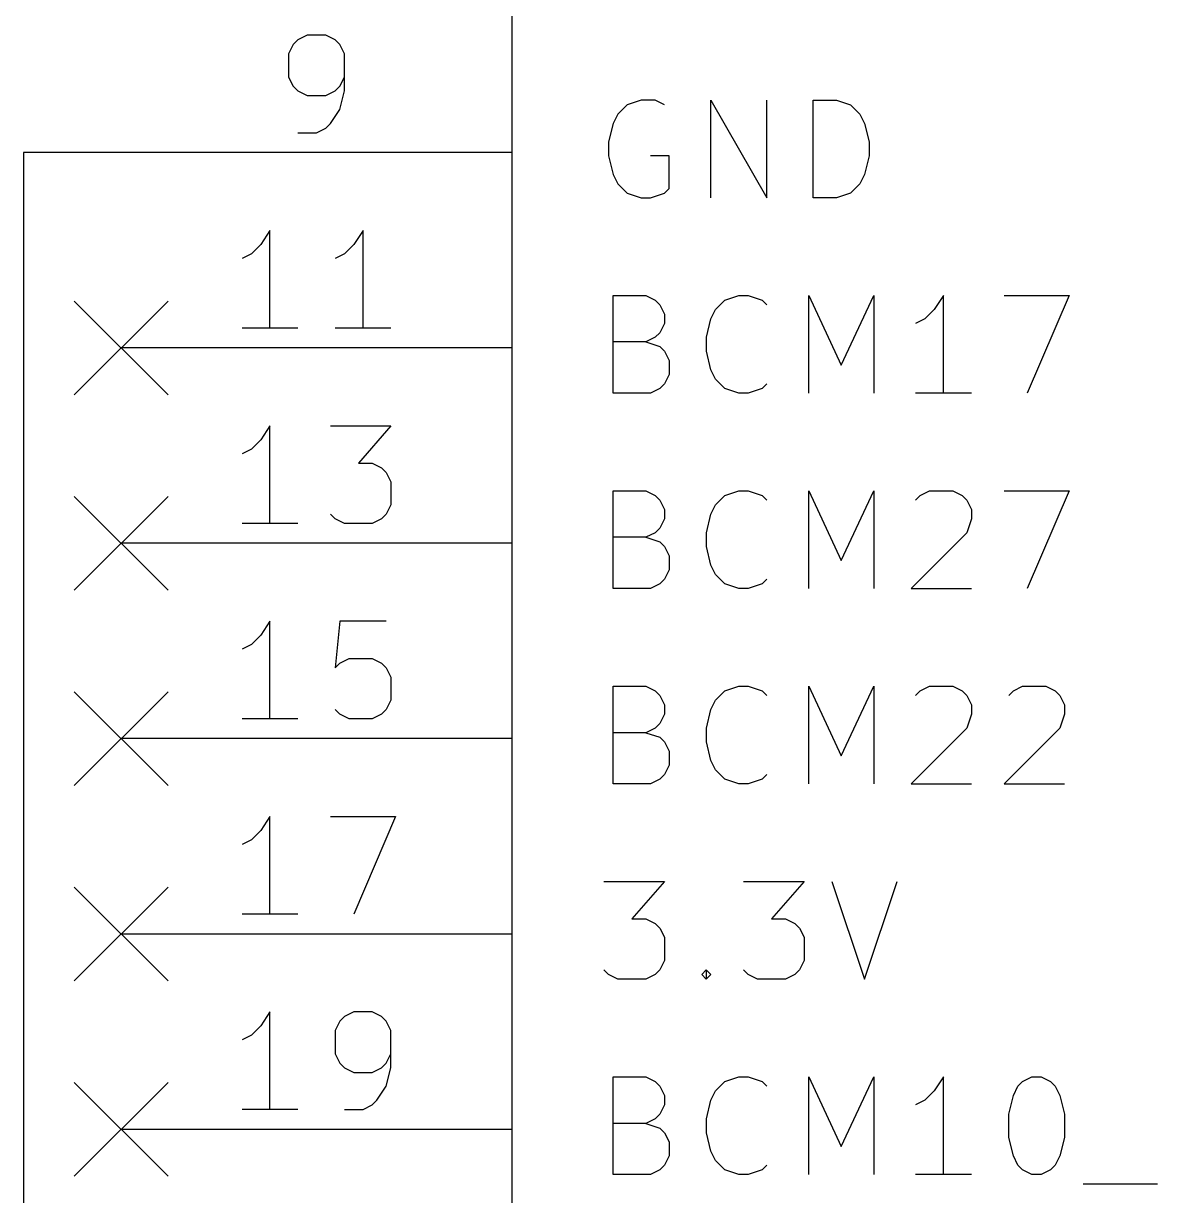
# Model space of a CAD drawing. Header units: millimetres. Extents: x 10 to 287, y -200 to -10.
# Drawn here: x 22.86 to 37.6, y -50.39 to -35.15 of the extents above; entities that cross this region are included whole.
import ezdxf

# ---------------------------------------------------------------- set-up
doc = ezdxf.new("R2010")
doc.units = ezdxf.units.MM
for name, color, linetype in [('BLUE', 174, 'CONTINUOUS'), ('GREENSIXTYFIVE', 129, 'CONTINUOUS'), ('LIGHTGREEN', 92, 'CONTINUOUS'), ('LIGHTRED', 12, 'CONTINUOUS'), ('RED', 14, 'CONTINUOUS')]:
    doc.layers.add(name, color=color, linetype=linetype)

msp = doc.modelspace()

# ---------------------------------------------------------------- linework, layer by layer
at = {"layer": 'BLUE', "linetype": 'CONTINUOUS'}
for p, q in [((23.5204, -38.7604), (24.7396, -39.9796)), ((24.7396, -38.7604), (23.5204, -39.9796)), ((23.5204, -41.3004), (24.7396, -42.5196)), ((24.7396, -41.3004), (23.5204, -42.5196)), ((23.5204, -43.8404), (24.7396, -45.0596)), ((24.7396, -43.8404), (23.5204, -45.0596)), ((23.5204, -46.3804), (24.7396, -47.5996)), ((24.7396, -46.3804), (23.5204, -47.5996)), ((23.5204, -48.9204), (24.7396, -50.1396)), ((24.7396, -48.9204), (23.5204, -50.1396))]:
    msp.add_line(p, q, dxfattribs=at)
at = {"layer": 'GREENSIXTYFIVE', "linetype": 'CONTINUOUS'}
for p, q in [((30.7098, -36.208), (30.5888, -36.329)), ((30.7098, -36.208), (30.5888, -36.329)), ((30.8912, -36.1475), (30.7098, -36.208)), ((30.8912, -36.1475), (30.7098, -36.208)), ((31.0726, -36.1475), (30.8912, -36.1475)), ((31.0726, -36.1475), (30.8912, -36.1475)), ((31.1936, -36.208), (31.0726, -36.1475)), ((31.1936, -36.208), (31.0726, -36.1475)), ((31.7983, -37.4175), (31.7983, -36.1475)), ((31.7983, -36.1475), (32.524, -37.4175)), ((31.7983, -37.4175), (31.7983, -36.1475)), ((31.7983, -36.1475), (32.524, -37.4175)), ((32.524, -37.4175), (32.524, -36.1475)), ((32.524, -37.4175), (32.524, -36.1475)), ((33.1288, -37.4175), (33.1288, -36.1475)), ((33.1288, -36.1475), (33.4312, -36.1475)), ((33.1288, -37.4175), (33.1288, -36.1475)), ((33.1288, -36.1475), (33.4312, -36.1475)), ((33.4312, -36.1475), (33.6126, -36.208)), ((33.4312, -36.1475), (33.6126, -36.208)), ((33.6126, -36.208), (33.7336, -36.329)), ((33.6126, -36.208), (33.7336, -36.329)), ((30.5888, -36.329), (30.5283, -36.4499)), ((30.5888, -36.329), (30.5283, -36.4499)), ((33.7336, -36.329), (33.7941, -36.4499)), ((33.7336, -36.329), (33.7941, -36.4499)), ((30.5283, -36.4499), (30.4679, -36.6918)), ((30.5283, -36.4499), (30.4679, -36.6918)), ((33.7941, -36.4499), (33.8545, -36.6918)), ((33.7941, -36.4499), (33.8545, -36.6918)), ((30.4679, -36.6918), (30.4679, -36.8732)), ((30.4679, -36.6918), (30.4679, -36.8732)), ((33.8545, -36.6918), (33.8545, -36.8732)), ((33.8545, -36.6918), (33.8545, -36.8732)), ((30.4679, -36.8732), (30.5283, -37.1151)), ((30.4679, -36.8732), (30.5283, -37.1151)), ((31.254, -36.8732), (31.0121, -36.8732)), ((31.254, -36.8732), (31.0121, -36.8732)), ((31.254, -37.2966), (31.254, -36.8732)), ((31.254, -37.2966), (31.254, -36.8732)), ((33.8545, -36.8732), (33.7941, -37.1151)), ((33.8545, -36.8732), (33.7941, -37.1151)), ((30.5283, -37.1151), (30.5888, -37.2361)), ((30.5283, -37.1151), (30.5888, -37.2361)), ((33.7941, -37.1151), (33.7336, -37.2361)), ((33.7941, -37.1151), (33.7336, -37.2361)), ((30.5888, -37.2361), (30.7098, -37.3571)), ((30.5888, -37.2361), (30.7098, -37.3571)), ((31.1936, -37.3571), (31.254, -37.2966)), ((31.1936, -37.3571), (31.254, -37.2966)), ((33.7336, -37.2361), (33.6126, -37.3571)), ((33.7336, -37.2361), (33.6126, -37.3571)), ((30.7098, -37.3571), (30.8912, -37.4175)), ((30.7098, -37.3571), (30.8912, -37.4175)), ((30.8912, -37.4175), (31.0121, -37.4175)), ((30.8912, -37.4175), (31.0121, -37.4175)), ((31.0121, -37.4175), (31.1936, -37.3571)), ((31.0121, -37.4175), (31.1936, -37.3571)), ((33.4312, -37.4175), (33.1288, -37.4175)), ((33.4312, -37.4175), (33.1288, -37.4175)), ((33.6126, -37.3571), (33.4312, -37.4175)), ((33.6126, -37.3571), (33.4312, -37.4175)), ((30.5283, -39.9575), (30.5283, -38.6875)), ((30.5283, -38.6875), (30.9517, -38.6875)), ((30.5283, -39.9575), (30.5283, -38.6875)), ((30.5283, -38.6875), (30.9517, -38.6875)), ((30.9517, -38.6875), (31.0726, -38.748)), ((30.9517, -38.6875), (31.0726, -38.748)), ((31.9798, -38.748), (32.1612, -38.6875)), ((31.9798, -38.748), (32.1612, -38.6875)), ((32.1612, -38.6875), (32.2821, -38.6875)), ((32.1612, -38.6875), (32.2821, -38.6875)), ((32.2821, -38.6875), (32.4636, -38.748)), ((32.2821, -38.6875), (32.4636, -38.748)), ((33.0683, -39.9575), (33.0683, -38.6875)), ((33.0683, -38.6875), (33.4917, -39.5947)), ((33.0683, -39.9575), (33.0683, -38.6875)), ((33.0683, -38.6875), (33.4917, -39.5947)), ((33.4917, -39.5947), (33.915, -38.6875)), ((33.4917, -39.5947), (33.915, -38.6875)), ((33.915, -38.6875), (33.915, -39.9575)), ((33.915, -38.6875), (33.915, -39.9575)), ((34.8221, -38.6875), (34.7012, -38.869)), ((34.8221, -38.6875), (34.7012, -38.869)), ((34.8221, -39.9575), (34.8221, -38.6875)), ((34.8221, -39.9575), (34.8221, -38.6875)), ((35.6083, -38.6875), (36.4549, -38.6875)), ((35.6083, -38.6875), (36.4549, -38.6875)), ((36.4549, -38.6875), (35.9107, -39.9575)), ((36.4549, -38.6875), (35.9107, -39.9575)), ((31.0726, -38.748), (31.1331, -38.8085)), ((31.0726, -38.748), (31.1331, -38.8085)), ((31.1331, -38.8085), (31.1936, -38.9294)), ((31.1331, -38.8085), (31.1936, -38.9294)), ((31.8588, -38.869), (31.9798, -38.748)), ((31.8588, -38.869), (31.9798, -38.748)), ((32.4636, -38.748), (32.524, -38.8085)), ((32.4636, -38.748), (32.524, -38.8085)), ((31.1936, -38.9294), (31.1936, -39.0504)), ((31.1936, -38.9294), (31.1936, -39.0504)), ((31.7379, -39.2318), (31.7983, -38.9899)), ((31.7379, -39.2318), (31.7983, -38.9899)), ((31.7983, -38.9899), (31.8588, -38.869)), ((31.7983, -38.9899), (31.8588, -38.869)), ((34.5802, -38.9899), (34.4593, -39.0504)), ((34.5802, -38.9899), (34.4593, -39.0504)), ((34.7012, -38.869), (34.5802, -38.9899)), ((34.7012, -38.869), (34.5802, -38.9899)), ((31.1936, -39.0504), (31.1331, -39.1713)), ((31.1936, -39.0504), (31.1331, -39.1713)), ((30.9517, -39.2923), (30.5283, -39.2923)), ((30.9517, -39.2923), (30.5283, -39.2923)), ((31.0726, -39.2318), (30.9517, -39.2923)), ((31.0726, -39.2318), (30.9517, -39.2923)), ((30.9517, -39.2923), (31.1331, -39.3528)), ((30.9517, -39.2923), (31.1331, -39.3528)), ((31.1331, -39.1713), (31.0726, -39.2318)), ((31.1331, -39.1713), (31.0726, -39.2318)), ((31.7379, -39.4132), (31.7379, -39.2318)), ((31.7379, -39.4132), (31.7379, -39.2318)), ((31.1331, -39.3528), (31.1936, -39.4132)), ((31.1331, -39.3528), (31.1936, -39.4132)), ((31.1936, -39.4132), (31.254, -39.5342)), ((31.1936, -39.4132), (31.254, -39.5342)), ((31.7983, -39.6551), (31.7379, -39.4132)), ((31.7983, -39.6551), (31.7379, -39.4132)), ((31.254, -39.5342), (31.254, -39.7156)), ((31.254, -39.5342), (31.254, -39.7156)), ((31.254, -39.7156), (31.1936, -39.8366)), ((31.254, -39.7156), (31.1936, -39.8366)), ((31.8588, -39.7761), (31.7983, -39.6551)), ((31.8588, -39.7761), (31.7983, -39.6551)), ((31.9798, -39.8971), (31.8588, -39.7761)), ((31.9798, -39.8971), (31.8588, -39.7761)), ((31.1331, -39.8971), (31.0121, -39.9575)), ((31.1331, -39.8971), (31.0121, -39.9575)), ((31.1936, -39.8366), (31.1331, -39.8971)), ((31.1936, -39.8366), (31.1331, -39.8971)), ((32.1612, -39.9575), (31.9798, -39.8971)), ((32.1612, -39.9575), (31.9798, -39.8971)), ((32.4636, -39.8971), (32.2821, -39.9575)), ((32.4636, -39.8971), (32.2821, -39.9575)), ((32.524, -39.8366), (32.4636, -39.8971)), ((32.524, -39.8366), (32.4636, -39.8971)), ((31.0121, -39.9575), (30.5283, -39.9575)), ((31.0121, -39.9575), (30.5283, -39.9575)), ((32.2821, -39.9575), (32.1612, -39.9575)), ((32.2821, -39.9575), (32.1612, -39.9575)), ((35.185, -39.9575), (34.4593, -39.9575)), ((35.185, -39.9575), (34.4593, -39.9575)), ((30.5283, -42.4975), (30.5283, -41.2275)), ((30.5283, -41.2275), (30.9517, -41.2275)), ((30.5283, -42.4975), (30.5283, -41.2275)), ((30.5283, -41.2275), (30.9517, -41.2275)), ((30.9517, -41.2275), (31.0726, -41.288)), ((30.9517, -41.2275), (31.0726, -41.288)), ((31.0726, -41.288), (31.1331, -41.3485)), ((31.0726, -41.288), (31.1331, -41.3485)), ((31.8588, -41.409), (31.9798, -41.288)), ((31.8588, -41.409), (31.9798, -41.288)), ((31.9798, -41.288), (32.1612, -41.2275)), ((31.9798, -41.288), (32.1612, -41.2275)), ((32.1612, -41.2275), (32.2821, -41.2275)), ((32.1612, -41.2275), (32.2821, -41.2275)), ((32.2821, -41.2275), (32.4636, -41.288)), ((32.2821, -41.2275), (32.4636, -41.288)), ((32.4636, -41.288), (32.524, -41.3485)), ((32.4636, -41.288), (32.524, -41.3485)), ((33.0683, -42.4975), (33.0683, -41.2275)), ((33.0683, -41.2275), (33.4917, -42.1347)), ((33.0683, -42.4975), (33.0683, -41.2275)), ((33.0683, -41.2275), (33.4917, -42.1347)), ((33.4917, -42.1347), (33.915, -41.2275)), ((33.4917, -42.1347), (33.915, -41.2275)), ((33.915, -41.2275), (33.915, -42.4975)), ((33.915, -41.2275), (33.915, -42.4975)), ((34.4593, -41.3485), (34.5197, -41.288)), ((34.4593, -41.3485), (34.5197, -41.288)), ((34.5197, -41.288), (34.6407, -41.2275)), ((34.5197, -41.288), (34.6407, -41.2275)), ((34.6407, -41.2275), (34.9431, -41.2275)), ((34.6407, -41.2275), (34.9431, -41.2275)), ((34.9431, -41.2275), (35.064, -41.288)), ((34.9431, -41.2275), (35.064, -41.288)), ((35.064, -41.288), (35.1245, -41.3485)), ((35.064, -41.288), (35.1245, -41.3485)), ((35.6083, -41.2275), (36.4549, -41.2275)), ((35.6083, -41.2275), (36.4549, -41.2275)), ((36.4549, -41.2275), (35.9107, -42.4975)), ((36.4549, -41.2275), (35.9107, -42.4975)), ((31.1331, -41.3485), (31.1936, -41.4694)), ((31.1331, -41.3485), (31.1936, -41.4694)), ((31.7983, -41.5299), (31.8588, -41.409)), ((31.7983, -41.5299), (31.8588, -41.409)), ((35.1245, -41.3485), (35.185, -41.4694)), ((35.1245, -41.3485), (35.185, -41.4694)), ((31.1936, -41.5904), (31.1331, -41.7113)), ((31.1936, -41.5904), (31.1331, -41.7113)), ((31.1936, -41.4694), (31.1936, -41.5904)), ((31.1936, -41.4694), (31.1936, -41.5904)), ((31.7379, -41.7718), (31.7983, -41.5299)), ((31.7379, -41.7718), (31.7983, -41.5299)), ((35.185, -41.5904), (35.1245, -41.7718)), ((35.185, -41.5904), (35.1245, -41.7718)), ((35.185, -41.4694), (35.185, -41.5904)), ((35.185, -41.4694), (35.185, -41.5904)), ((31.1331, -41.7113), (31.0726, -41.7718)), ((31.1331, -41.7113), (31.0726, -41.7718)), ((30.9517, -41.8323), (30.5283, -41.8323)), ((30.9517, -41.8323), (30.5283, -41.8323)), ((31.0726, -41.7718), (30.9517, -41.8323)), ((31.0726, -41.7718), (30.9517, -41.8323)), ((30.9517, -41.8323), (31.1331, -41.8928)), ((30.9517, -41.8323), (31.1331, -41.8928)), ((31.1331, -41.8928), (31.1936, -41.9532)), ((31.1331, -41.8928), (31.1936, -41.9532)), ((31.7379, -41.9532), (31.7379, -41.7718)), ((31.7379, -41.9532), (31.7379, -41.7718)), ((35.1245, -41.7718), (34.3988, -42.4975)), ((35.1245, -41.7718), (34.3988, -42.4975)), ((31.1936, -41.9532), (31.254, -42.0742)), ((31.1936, -41.9532), (31.254, -42.0742)), ((31.7983, -42.1951), (31.7379, -41.9532)), ((31.7983, -42.1951), (31.7379, -41.9532)), ((31.254, -42.0742), (31.254, -42.2556)), ((31.254, -42.0742), (31.254, -42.2556)), ((31.8588, -42.3161), (31.7983, -42.1951)), ((31.8588, -42.3161), (31.7983, -42.1951)), ((31.254, -42.2556), (31.1936, -42.3766)), ((31.254, -42.2556), (31.1936, -42.3766)), ((31.9798, -42.4371), (31.8588, -42.3161)), ((31.9798, -42.4371), (31.8588, -42.3161)), ((31.0121, -42.4975), (30.5283, -42.4975)), ((31.0121, -42.4975), (30.5283, -42.4975)), ((31.1331, -42.4371), (31.0121, -42.4975)), ((31.1331, -42.4371), (31.0121, -42.4975)), ((31.1936, -42.3766), (31.1331, -42.4371)), ((31.1936, -42.3766), (31.1331, -42.4371)), ((32.1612, -42.4975), (31.9798, -42.4371)), ((32.1612, -42.4975), (31.9798, -42.4371)), ((32.2821, -42.4975), (32.1612, -42.4975)), ((32.2821, -42.4975), (32.1612, -42.4975)), ((32.4636, -42.4371), (32.2821, -42.4975)), ((32.4636, -42.4371), (32.2821, -42.4975)), ((32.524, -42.3766), (32.4636, -42.4371)), ((32.524, -42.3766), (32.4636, -42.4371)), ((34.3988, -42.4975), (35.185, -42.4975)), ((34.3988, -42.4975), (35.185, -42.4975)), ((30.5283, -45.0375), (30.5283, -43.7675)), ((30.5283, -43.7675), (30.9517, -43.7675)), ((30.5283, -45.0375), (30.5283, -43.7675)), ((30.5283, -43.7675), (30.9517, -43.7675)), ((30.9517, -43.7675), (31.0726, -43.828)), ((30.9517, -43.7675), (31.0726, -43.828)), ((31.0726, -43.828), (31.1331, -43.8885)), ((31.0726, -43.828), (31.1331, -43.8885)), ((31.1331, -43.8885), (31.1936, -44.0094)), ((31.1331, -43.8885), (31.1936, -44.0094)), ((31.8588, -43.949), (31.9798, -43.828)), ((31.8588, -43.949), (31.9798, -43.828)), ((31.9798, -43.828), (32.1612, -43.7675)), ((31.9798, -43.828), (32.1612, -43.7675)), ((32.1612, -43.7675), (32.2821, -43.7675)), ((32.1612, -43.7675), (32.2821, -43.7675)), ((32.2821, -43.7675), (32.4636, -43.828)), ((32.2821, -43.7675), (32.4636, -43.828)), ((32.4636, -43.828), (32.524, -43.8885)), ((32.4636, -43.828), (32.524, -43.8885)), ((33.0683, -45.0375), (33.0683, -43.7675)), ((33.0683, -43.7675), (33.4917, -44.6747)), ((33.0683, -45.0375), (33.0683, -43.7675)), ((33.0683, -43.7675), (33.4917, -44.6747)), ((33.4917, -44.6747), (33.915, -43.7675)), ((33.4917, -44.6747), (33.915, -43.7675)), ((33.915, -43.7675), (33.915, -45.0375)), ((33.915, -43.7675), (33.915, -45.0375)), ((34.4593, -43.8885), (34.5197, -43.828)), ((34.4593, -43.8885), (34.5197, -43.828)), ((34.5197, -43.828), (34.6407, -43.7675)), ((34.5197, -43.828), (34.6407, -43.7675)), ((34.6407, -43.7675), (34.9431, -43.7675)), ((34.6407, -43.7675), (34.9431, -43.7675)), ((34.9431, -43.7675), (35.064, -43.828)), ((34.9431, -43.7675), (35.064, -43.828)), ((35.064, -43.828), (35.1245, -43.8885)), ((35.064, -43.828), (35.1245, -43.8885)), ((35.1245, -43.8885), (35.185, -44.0094)), ((35.1245, -43.8885), (35.185, -44.0094)), ((35.6688, -43.8885), (35.7292, -43.828)), ((35.6688, -43.8885), (35.7292, -43.828)), ((35.7292, -43.828), (35.8502, -43.7675)), ((35.7292, -43.828), (35.8502, -43.7675)), ((35.8502, -43.7675), (36.1526, -43.7675)), ((35.8502, -43.7675), (36.1526, -43.7675)), ((36.1526, -43.7675), (36.2735, -43.828)), ((36.1526, -43.7675), (36.2735, -43.828)), ((36.2735, -43.828), (36.334, -43.8885)), ((36.2735, -43.828), (36.334, -43.8885)), ((36.334, -43.8885), (36.3945, -44.0094)), ((36.334, -43.8885), (36.3945, -44.0094)), ((31.1936, -44.0094), (31.1936, -44.1304)), ((31.1936, -44.0094), (31.1936, -44.1304)), ((31.7983, -44.0699), (31.8588, -43.949)), ((31.7983, -44.0699), (31.8588, -43.949)), ((35.185, -44.0094), (35.185, -44.1304)), ((35.185, -44.0094), (35.185, -44.1304)), ((36.3945, -44.0094), (36.3945, -44.1304)), ((36.3945, -44.0094), (36.3945, -44.1304)), ((31.1936, -44.1304), (31.1331, -44.2513)), ((31.1936, -44.1304), (31.1331, -44.2513)), ((31.7379, -44.3118), (31.7983, -44.0699)), ((31.7379, -44.3118), (31.7983, -44.0699)), ((35.185, -44.1304), (35.1245, -44.3118)), ((35.185, -44.1304), (35.1245, -44.3118)), ((36.3945, -44.1304), (36.334, -44.3118)), ((36.3945, -44.1304), (36.334, -44.3118)), ((31.0726, -44.3118), (30.9517, -44.3723)), ((31.0726, -44.3118), (30.9517, -44.3723)), ((31.1331, -44.2513), (31.0726, -44.3118)), ((31.1331, -44.2513), (31.0726, -44.3118)), ((31.7379, -44.4932), (31.7379, -44.3118)), ((31.7379, -44.4932), (31.7379, -44.3118)), ((35.1245, -44.3118), (34.3988, -45.0375)), ((35.1245, -44.3118), (34.3988, -45.0375)), ((36.334, -44.3118), (35.6083, -45.0375)), ((36.334, -44.3118), (35.6083, -45.0375)), ((30.9517, -44.3723), (30.5283, -44.3723)), ((30.9517, -44.3723), (30.5283, -44.3723)), ((30.9517, -44.3723), (31.1331, -44.4328)), ((30.9517, -44.3723), (31.1331, -44.4328)), ((31.1331, -44.4328), (31.1936, -44.4932)), ((31.1331, -44.4328), (31.1936, -44.4932)), ((31.1936, -44.4932), (31.254, -44.6142)), ((31.1936, -44.4932), (31.254, -44.6142)), ((31.7983, -44.7351), (31.7379, -44.4932)), ((31.7983, -44.7351), (31.7379, -44.4932)), ((31.254, -44.6142), (31.254, -44.7956)), ((31.254, -44.6142), (31.254, -44.7956)), ((31.254, -44.7956), (31.1936, -44.9166)), ((31.254, -44.7956), (31.1936, -44.9166)), ((31.8588, -44.8561), (31.7983, -44.7351)), ((31.8588, -44.8561), (31.7983, -44.7351)), ((31.1936, -44.9166), (31.1331, -44.9771)), ((31.1936, -44.9166), (31.1331, -44.9771)), ((31.9798, -44.9771), (31.8588, -44.8561)), ((31.9798, -44.9771), (31.8588, -44.8561)), ((32.524, -44.9166), (32.4636, -44.9771)), ((32.524, -44.9166), (32.4636, -44.9771)), ((31.0121, -45.0375), (30.5283, -45.0375)), ((31.0121, -45.0375), (30.5283, -45.0375)), ((31.1331, -44.9771), (31.0121, -45.0375)), ((31.1331, -44.9771), (31.0121, -45.0375)), ((32.1612, -45.0375), (31.9798, -44.9771)), ((32.1612, -45.0375), (31.9798, -44.9771)), ((32.2821, -45.0375), (32.1612, -45.0375)), ((32.2821, -45.0375), (32.1612, -45.0375)), ((32.4636, -44.9771), (32.2821, -45.0375)), ((32.4636, -44.9771), (32.2821, -45.0375)), ((34.3988, -45.0375), (35.185, -45.0375)), ((34.3988, -45.0375), (35.185, -45.0375)), ((35.6083, -45.0375), (36.3945, -45.0375)), ((35.6083, -45.0375), (36.3945, -45.0375)), ((30.4074, -46.3075), (31.1936, -46.3075)), ((30.4074, -46.3075), (31.1936, -46.3075)), ((31.1936, -46.3075), (30.7702, -46.7913)), ((31.1936, -46.3075), (30.7702, -46.7913)), ((32.2217, -46.3075), (33.0079, -46.3075)), ((32.2217, -46.3075), (33.0079, -46.3075)), ((33.0079, -46.3075), (32.5845, -46.7913)), ((33.0079, -46.3075), (32.5845, -46.7913)), ((33.3707, -46.3075), (33.794, -47.5775)), ((33.3707, -46.3075), (33.794, -47.5775)), ((33.794, -47.5775), (34.2174, -46.3075)), ((33.794, -47.5775), (34.2174, -46.3075)), ((30.7702, -46.7913), (30.9517, -46.7913)), ((30.7702, -46.7913), (30.9517, -46.7913)), ((30.9517, -46.7913), (31.0726, -46.8518)), ((30.9517, -46.7913), (31.0726, -46.8518)), ((31.0726, -46.8518), (31.1331, -46.9123)), ((31.0726, -46.8518), (31.1331, -46.9123)), ((31.1331, -46.9123), (31.1936, -47.0332)), ((31.1331, -46.9123), (31.1936, -47.0332)), ((32.5845, -46.7913), (32.766, -46.7913)), ((32.5845, -46.7913), (32.766, -46.7913)), ((32.766, -46.7913), (32.8869, -46.8518)), ((32.766, -46.7913), (32.8869, -46.8518)), ((32.8869, -46.8518), (32.9474, -46.9123)), ((32.8869, -46.8518), (32.9474, -46.9123)), ((32.9474, -46.9123), (33.0079, -47.0332)), ((32.9474, -46.9123), (33.0079, -47.0332)), ((31.1936, -47.0332), (31.1936, -47.3356)), ((31.1936, -47.0332), (31.1936, -47.3356)), ((33.0079, -47.0332), (33.0079, -47.3356)), ((33.0079, -47.0332), (33.0079, -47.3356)), ((31.1936, -47.3356), (31.1331, -47.4566)), ((31.1936, -47.3356), (31.1331, -47.4566)), ((33.0079, -47.3356), (32.9474, -47.4566)), ((33.0079, -47.3356), (32.9474, -47.4566)), ((30.4679, -47.5171), (30.4074, -47.4566)), ((30.4679, -47.5171), (30.4074, -47.4566)), ((30.5888, -47.5775), (30.4679, -47.5171)), ((30.5888, -47.5775), (30.4679, -47.5171)), ((31.0726, -47.5171), (30.9517, -47.5775)), ((31.0726, -47.5171), (30.9517, -47.5775)), ((31.1331, -47.4566), (31.0726, -47.5171)), ((31.1331, -47.4566), (31.0726, -47.5171)), ((31.6774, -47.5171), (31.7378, -47.4566)), ((31.6774, -47.5171), (31.7378, -47.4566)), ((31.7378, -47.5775), (31.6774, -47.5171)), ((31.7378, -47.5775), (31.6774, -47.5171)), ((31.7378, -47.4566), (31.7983, -47.5171)), ((31.7378, -47.4566), (31.7378, -47.5775)), ((31.7378, -47.4566), (31.7983, -47.5171)), ((31.7378, -47.4566), (31.7378, -47.5775)), ((31.7983, -47.5171), (31.7378, -47.5775)), ((31.7983, -47.5171), (31.7378, -47.5775)), ((32.2822, -47.5171), (32.2217, -47.4566)), ((32.2822, -47.5171), (32.2217, -47.4566)), ((32.4031, -47.5775), (32.2822, -47.5171)), ((32.4031, -47.5775), (32.2822, -47.5171)), ((32.8869, -47.5171), (32.766, -47.5775)), ((32.8869, -47.5171), (32.766, -47.5775)), ((32.9474, -47.4566), (32.8869, -47.5171)), ((32.9474, -47.4566), (32.8869, -47.5171)), ((30.9517, -47.5775), (30.5888, -47.5775)), ((30.9517, -47.5775), (30.5888, -47.5775)), ((32.766, -47.5775), (32.4031, -47.5775)), ((32.766, -47.5775), (32.4031, -47.5775)), ((30.5283, -50.1175), (30.5283, -48.8475)), ((30.5283, -48.8475), (30.9517, -48.8475)), ((30.5283, -50.1175), (30.5283, -48.8475)), ((30.5283, -48.8475), (30.9517, -48.8475)), ((30.9517, -48.8475), (31.0726, -48.908)), ((30.9517, -48.8475), (31.0726, -48.908)), ((31.0726, -48.908), (31.1331, -48.9685)), ((31.0726, -48.908), (31.1331, -48.9685)), ((31.8588, -49.029), (31.9798, -48.908)), ((31.8588, -49.029), (31.9798, -48.908)), ((31.9798, -48.908), (32.1612, -48.8475)), ((31.9798, -48.908), (32.1612, -48.8475)), ((32.1612, -48.8475), (32.2821, -48.8475)), ((32.1612, -48.8475), (32.2821, -48.8475)), ((32.2821, -48.8475), (32.4636, -48.908)), ((32.2821, -48.8475), (32.4636, -48.908)), ((32.4636, -48.908), (32.524, -48.9685)), ((32.4636, -48.908), (32.524, -48.9685)), ((33.0683, -50.1175), (33.0683, -48.8475)), ((33.0683, -48.8475), (33.4917, -49.7547)), ((33.0683, -50.1175), (33.0683, -48.8475)), ((33.0683, -48.8475), (33.4917, -49.7547)), ((33.4917, -49.7547), (33.915, -48.8475)), ((33.4917, -49.7547), (33.915, -48.8475)), ((33.915, -48.8475), (33.915, -50.1175)), ((33.915, -48.8475), (33.915, -50.1175)), ((34.8221, -48.8475), (34.7012, -49.029)), ((34.8221, -48.8475), (34.7012, -49.029)), ((34.8221, -50.1175), (34.8221, -48.8475)), ((34.8221, -50.1175), (34.8221, -48.8475)), ((35.7897, -48.9685), (35.8502, -48.908)), ((35.7897, -48.9685), (35.8502, -48.908)), ((35.8502, -48.908), (35.9711, -48.8475)), ((35.8502, -48.908), (35.9711, -48.8475)), ((35.9711, -48.8475), (36.0921, -48.8475)), ((35.9711, -48.8475), (36.0921, -48.8475)), ((36.0921, -48.8475), (36.213, -48.908)), ((36.0921, -48.8475), (36.213, -48.908)), ((36.213, -48.908), (36.2735, -48.9685)), ((36.213, -48.908), (36.2735, -48.9685)), ((31.1331, -48.9685), (31.1936, -49.0894)), ((31.1331, -48.9685), (31.1936, -49.0894)), ((31.7983, -49.1499), (31.8588, -49.029)), ((31.7983, -49.1499), (31.8588, -49.029)), ((34.7012, -49.029), (34.5802, -49.1499)), ((34.7012, -49.029), (34.5802, -49.1499)), ((35.7292, -49.0894), (35.7897, -48.9685)), ((35.7292, -49.0894), (35.7897, -48.9685)), ((36.2735, -48.9685), (36.334, -49.0894)), ((36.2735, -48.9685), (36.334, -49.0894)), ((31.1936, -49.2104), (31.1331, -49.3313)), ((31.1936, -49.2104), (31.1331, -49.3313)), ((31.1936, -49.0894), (31.1936, -49.2104)), ((31.1936, -49.0894), (31.1936, -49.2104)), ((31.7379, -49.3918), (31.7983, -49.1499)), ((31.7379, -49.3918), (31.7983, -49.1499)), ((34.5802, -49.1499), (34.4593, -49.2104)), ((34.5802, -49.1499), (34.4593, -49.2104)), ((35.6688, -49.3313), (35.7292, -49.0894)), ((35.6688, -49.3313), (35.7292, -49.0894)), ((36.334, -49.0894), (36.3945, -49.3313)), ((36.334, -49.0894), (36.3945, -49.3313)), ((31.1331, -49.3313), (31.0726, -49.3918)), ((31.1331, -49.3313), (31.0726, -49.3918)), ((35.6688, -49.6337), (35.6688, -49.3313)), ((35.6688, -49.6337), (35.6688, -49.3313)), ((36.3945, -49.3313), (36.3945, -49.6337)), ((36.3945, -49.3313), (36.3945, -49.6337)), ((30.9517, -49.4523), (30.5283, -49.4523)), ((30.9517, -49.4523), (30.5283, -49.4523)), ((31.0726, -49.3918), (30.9517, -49.4523)), ((31.0726, -49.3918), (30.9517, -49.4523)), ((30.9517, -49.4523), (31.1331, -49.5128)), ((30.9517, -49.4523), (31.1331, -49.5128)), ((31.1331, -49.5128), (31.1936, -49.5732)), ((31.1331, -49.5128), (31.1936, -49.5732)), ((31.7379, -49.5732), (31.7379, -49.3918)), ((31.7379, -49.5732), (31.7379, -49.3918)), ((31.1936, -49.5732), (31.254, -49.6942)), ((31.1936, -49.5732), (31.254, -49.6942)), ((31.7983, -49.8151), (31.7379, -49.5732)), ((31.7983, -49.8151), (31.7379, -49.5732)), ((35.7292, -49.8756), (35.6688, -49.6337)), ((35.7292, -49.8756), (35.6688, -49.6337)), ((36.3945, -49.6337), (36.334, -49.8756)), ((36.3945, -49.6337), (36.334, -49.8756)), ((31.254, -49.6942), (31.254, -49.8756)), ((31.254, -49.6942), (31.254, -49.8756)), ((31.8588, -49.9361), (31.7983, -49.8151)), ((31.8588, -49.9361), (31.7983, -49.8151)), ((31.254, -49.8756), (31.1936, -49.9966)), ((31.254, -49.8756), (31.1936, -49.9966)), ((31.9798, -50.0571), (31.8588, -49.9361)), ((31.9798, -50.0571), (31.8588, -49.9361)), ((35.7897, -49.9966), (35.7292, -49.8756)), ((35.7897, -49.9966), (35.7292, -49.8756)), ((36.334, -49.8756), (36.2735, -49.9966)), ((36.334, -49.8756), (36.2735, -49.9966)), ((31.0121, -50.1175), (30.5283, -50.1175)), ((31.0121, -50.1175), (30.5283, -50.1175)), ((31.1331, -50.0571), (31.0121, -50.1175)), ((31.1331, -50.0571), (31.0121, -50.1175)), ((31.1936, -49.9966), (31.1331, -50.0571)), ((31.1936, -49.9966), (31.1331, -50.0571)), ((32.1612, -50.1175), (31.9798, -50.0571)), ((32.1612, -50.1175), (31.9798, -50.0571)), ((32.2821, -50.1175), (32.1612, -50.1175)), ((32.2821, -50.1175), (32.1612, -50.1175)), ((32.4636, -50.0571), (32.2821, -50.1175)), ((32.4636, -50.0571), (32.2821, -50.1175)), ((32.524, -49.9966), (32.4636, -50.0571)), ((32.524, -49.9966), (32.4636, -50.0571)), ((35.185, -50.1175), (34.4593, -50.1175)), ((35.185, -50.1175), (34.4593, -50.1175)), ((35.8502, -50.0571), (35.7897, -49.9966)), ((35.8502, -50.0571), (35.7897, -49.9966)), ((35.9711, -50.1175), (35.8502, -50.0571)), ((35.9711, -50.1175), (35.8502, -50.0571)), ((36.0921, -50.1175), (35.9711, -50.1175)), ((36.0921, -50.1175), (35.9711, -50.1175)), ((36.213, -50.0571), (36.0921, -50.1175)), ((36.213, -50.0571), (36.0921, -50.1175)), ((36.2735, -49.9966), (36.213, -50.0571)), ((36.2735, -49.9966), (36.213, -50.0571)), ((36.6364, -50.2385), (37.604, -50.2385)), ((36.6364, -50.2385), (37.604, -50.2385))]:
    msp.add_line(p, q, dxfattribs=at)
at = {"layer": 'LIGHTGREEN', "linetype": 'CONTINUOUS'}
for p, q in [((22.86, -36.83), (22.86, -57.15)), ((24.13, -36.83), (22.86, -36.83))]:
    msp.add_line(p, q, dxfattribs=at)
at = {"layer": 'LIGHTRED', "linetype": 'CONTINUOUS'}
for p, q in [((26.5491, -35.3029), (26.4281, -35.3634)), ((26.5491, -35.3029), (26.4281, -35.3634)), ((26.791, -35.3029), (26.5491, -35.3029)), ((26.791, -35.3029), (26.5491, -35.3029)), ((26.9119, -35.3634), (26.791, -35.3029)), ((26.9119, -35.3634), (26.791, -35.3029)), ((26.3676, -35.4239), (26.3072, -35.5448)), ((26.3676, -35.4239), (26.3072, -35.5448)), ((26.4281, -35.3634), (26.3676, -35.4239)), ((26.4281, -35.3634), (26.3676, -35.4239)), ((26.9724, -35.4239), (26.9119, -35.3634)), ((26.9724, -35.4239), (26.9119, -35.3634)), ((27.0329, -35.5448), (26.9724, -35.4239)), ((27.0329, -35.5448), (26.9724, -35.4239)), ((26.3072, -35.5448), (26.3072, -35.8472)), ((26.3072, -35.5448), (26.3072, -35.8472)), ((27.0329, -36.0286), (27.0329, -35.5448)), ((27.0329, -36.0286), (27.0329, -35.5448)), ((26.3072, -35.8472), (26.3676, -35.9682)), ((26.3072, -35.8472), (26.3676, -35.9682)), ((26.9724, -35.9682), (27.0329, -35.8472)), ((26.9724, -35.9682), (27.0329, -35.8472)), ((26.3676, -35.9682), (26.4281, -36.0286)), ((26.3676, -35.9682), (26.4281, -36.0286)), ((26.4281, -36.0286), (26.5491, -36.0891)), ((26.4281, -36.0286), (26.5491, -36.0891)), ((26.5491, -36.0891), (26.791, -36.0891)), ((26.5491, -36.0891), (26.791, -36.0891)), ((26.791, -36.0891), (26.9119, -36.0286)), ((26.791, -36.0891), (26.9119, -36.0286)), ((26.9119, -36.0286), (26.9724, -35.9682)), ((26.9119, -36.0286), (26.9724, -35.9682)), ((26.9724, -36.2705), (27.0329, -36.0286)), ((26.9724, -36.2705), (27.0329, -36.0286)), ((26.8514, -36.452), (26.9724, -36.2705)), ((26.8514, -36.452), (26.9724, -36.2705)), ((26.4281, -36.5729), (26.67, -36.5729)), ((26.4281, -36.5729), (26.67, -36.5729)), ((26.67, -36.5729), (26.791, -36.5125)), ((26.67, -36.5729), (26.791, -36.5125)), ((26.791, -36.5125), (26.8514, -36.452)), ((26.791, -36.5125), (26.8514, -36.452)), ((26.0652, -37.8429), (25.9443, -38.0244)), ((26.0652, -37.8429), (25.9443, -38.0244)), ((26.0652, -39.1129), (26.0652, -37.8429)), ((26.0652, -39.1129), (26.0652, -37.8429)), ((27.2747, -37.8429), (27.1538, -38.0244)), ((27.2747, -37.8429), (27.1538, -38.0244)), ((27.2747, -39.1129), (27.2747, -37.8429)), ((27.2747, -39.1129), (27.2747, -37.8429)), ((25.9443, -38.0244), (25.8233, -38.1453)), ((25.9443, -38.0244), (25.8233, -38.1453)), ((27.1538, -38.0244), (27.0328, -38.1453)), ((27.1538, -38.0244), (27.0328, -38.1453)), ((25.8233, -38.1453), (25.7024, -38.2058)), ((25.8233, -38.1453), (25.7024, -38.2058)), ((27.0328, -38.1453), (26.9119, -38.2058)), ((27.0328, -38.1453), (26.9119, -38.2058)), ((26.4281, -39.1129), (25.7024, -39.1129)), ((26.4281, -39.1129), (25.7024, -39.1129)), ((27.6376, -39.1129), (26.9119, -39.1129)), ((27.6376, -39.1129), (26.9119, -39.1129)), ((26.0652, -40.3829), (25.9443, -40.5644)), ((26.0652, -40.3829), (25.9443, -40.5644)), ((26.0652, -41.6529), (26.0652, -40.3829)), ((26.0652, -41.6529), (26.0652, -40.3829)), ((26.8514, -40.3829), (27.6376, -40.3829)), ((26.8514, -40.3829), (27.6376, -40.3829)), ((27.6376, -40.3829), (27.2142, -40.8667)), ((27.6376, -40.3829), (27.2142, -40.8667)), ((25.8233, -40.6853), (25.7024, -40.7458)), ((25.8233, -40.6853), (25.7024, -40.7458)), ((25.9443, -40.5644), (25.8233, -40.6853)), ((25.9443, -40.5644), (25.8233, -40.6853)), ((27.2142, -40.8667), (27.3957, -40.8667)), ((27.2142, -40.8667), (27.3957, -40.8667)), ((27.3957, -40.8667), (27.5166, -40.9272)), ((27.3957, -40.8667), (27.5166, -40.9272)), ((27.5166, -40.9272), (27.5771, -40.9877)), ((27.5166, -40.9272), (27.5771, -40.9877)), ((27.5771, -40.9877), (27.6376, -41.1086)), ((27.5771, -40.9877), (27.6376, -41.1086)), ((27.6376, -41.1086), (27.6376, -41.411)), ((27.6376, -41.1086), (27.6376, -41.411)), ((27.6376, -41.411), (27.5771, -41.532)), ((27.6376, -41.411), (27.5771, -41.532)), ((26.9119, -41.5925), (26.8514, -41.532)), ((26.9119, -41.5925), (26.8514, -41.532)), ((27.0328, -41.6529), (26.9119, -41.5925)), ((27.0328, -41.6529), (26.9119, -41.5925)), ((27.5166, -41.5925), (27.3957, -41.6529)), ((27.5166, -41.5925), (27.3957, -41.6529)), ((27.5771, -41.532), (27.5166, -41.5925)), ((27.5771, -41.532), (27.5166, -41.5925)), ((26.4281, -41.6529), (25.7024, -41.6529)), ((26.4281, -41.6529), (25.7024, -41.6529)), ((27.3957, -41.6529), (27.0328, -41.6529)), ((27.3957, -41.6529), (27.0328, -41.6529)), ((26.0652, -42.9229), (25.9443, -43.1044)), ((26.0652, -42.9229), (25.9443, -43.1044)), ((26.0652, -44.1929), (26.0652, -42.9229)), ((26.0652, -44.1929), (26.0652, -42.9229)), ((26.9723, -42.9229), (26.9119, -43.5277)), ((26.9723, -42.9229), (26.9119, -43.5277)), ((27.5771, -42.9229), (26.9723, -42.9229)), ((27.5771, -42.9229), (26.9723, -42.9229)), ((25.9443, -43.1044), (25.8233, -43.2253)), ((25.9443, -43.1044), (25.8233, -43.2253)), ((25.8233, -43.2253), (25.7024, -43.2858)), ((25.8233, -43.2253), (25.7024, -43.2858)), ((26.9723, -43.4672), (27.0933, -43.4067)), ((26.9723, -43.4672), (27.0933, -43.4067)), ((27.0933, -43.4067), (27.3957, -43.4067)), ((27.0933, -43.4067), (27.3957, -43.4067)), ((27.3957, -43.4067), (27.5166, -43.4672)), ((27.3957, -43.4067), (27.5166, -43.4672)), ((26.9119, -43.5277), (26.9723, -43.4672)), ((26.9119, -43.5277), (26.9723, -43.4672)), ((27.5166, -43.4672), (27.5771, -43.5277)), ((27.5166, -43.4672), (27.5771, -43.5277)), ((27.5771, -43.5277), (27.6376, -43.6486)), ((27.5771, -43.5277), (27.6376, -43.6486)), ((27.6376, -43.6486), (27.6376, -43.951)), ((27.6376, -43.6486), (27.6376, -43.951)), ((27.6376, -43.951), (27.5771, -44.072)), ((27.6376, -43.951), (27.5771, -44.072)), ((26.4281, -44.1929), (25.7024, -44.1929)), ((26.4281, -44.1929), (25.7024, -44.1929)), ((26.9723, -44.1325), (26.9119, -44.072)), ((26.9723, -44.1325), (26.9119, -44.072)), ((27.0933, -44.1929), (26.9723, -44.1325)), ((27.0933, -44.1929), (26.9723, -44.1325)), ((27.3957, -44.1929), (27.0933, -44.1929)), ((27.3957, -44.1929), (27.0933, -44.1929)), ((27.5166, -44.1325), (27.3957, -44.1929)), ((27.5166, -44.1325), (27.3957, -44.1929)), ((27.5771, -44.072), (27.5166, -44.1325)), ((27.5771, -44.072), (27.5166, -44.1325)), ((26.0652, -45.4629), (25.9443, -45.6444)), ((26.0652, -45.4629), (25.9443, -45.6444)), ((26.0652, -46.7329), (26.0652, -45.4629)), ((26.0652, -46.7329), (26.0652, -45.4629)), ((26.8514, -45.4629), (27.698, -45.4629)), ((26.8514, -45.4629), (27.698, -45.4629)), ((27.698, -45.4629), (27.1538, -46.7329)), ((27.698, -45.4629), (27.1538, -46.7329)), ((25.9443, -45.6444), (25.8233, -45.7653)), ((25.9443, -45.6444), (25.8233, -45.7653)), ((25.8233, -45.7653), (25.7024, -45.8258)), ((25.8233, -45.7653), (25.7024, -45.8258)), ((26.4281, -46.7329), (25.7024, -46.7329)), ((26.4281, -46.7329), (25.7024, -46.7329)), ((26.0652, -48.0029), (25.9443, -48.1844)), ((26.0652, -48.0029), (25.9443, -48.1844)), ((26.0652, -49.2729), (26.0652, -48.0029)), ((26.0652, -49.2729), (26.0652, -48.0029)), ((27.1538, -48.0029), (27.0328, -48.0634)), ((27.1538, -48.0029), (27.0328, -48.0634)), ((27.3957, -48.0029), (27.1538, -48.0029)), ((27.3957, -48.0029), (27.1538, -48.0029)), ((27.5166, -48.0634), (27.3957, -48.0029)), ((27.5166, -48.0634), (27.3957, -48.0029)), ((26.9723, -48.1239), (26.9119, -48.2448)), ((26.9723, -48.1239), (26.9119, -48.2448)), ((27.0328, -48.0634), (26.9723, -48.1239)), ((27.0328, -48.0634), (26.9723, -48.1239)), ((27.5771, -48.1239), (27.5166, -48.0634)), ((27.5771, -48.1239), (27.5166, -48.0634)), ((27.6376, -48.2448), (27.5771, -48.1239)), ((27.6376, -48.2448), (27.5771, -48.1239)), ((25.8233, -48.3053), (25.7024, -48.3658)), ((25.8233, -48.3053), (25.7024, -48.3658)), ((25.9443, -48.1844), (25.8233, -48.3053)), ((25.9443, -48.1844), (25.8233, -48.3053)), ((26.9119, -48.2448), (26.9119, -48.5472)), ((26.9119, -48.2448), (26.9119, -48.5472)), ((27.6376, -48.7286), (27.6376, -48.2448)), ((27.6376, -48.7286), (27.6376, -48.2448)), ((26.9119, -48.5472), (26.9723, -48.6682)), ((26.9119, -48.5472), (26.9723, -48.6682)), ((27.5771, -48.6682), (27.6376, -48.5472)), ((27.5771, -48.6682), (27.6376, -48.5472)), ((26.9723, -48.6682), (27.0328, -48.7286)), ((26.9723, -48.6682), (27.0328, -48.7286)), ((27.0328, -48.7286), (27.1538, -48.7891)), ((27.0328, -48.7286), (27.1538, -48.7891)), ((27.3957, -48.7891), (27.5166, -48.7286)), ((27.3957, -48.7891), (27.5166, -48.7286)), ((27.5166, -48.7286), (27.5771, -48.6682)), ((27.5166, -48.7286), (27.5771, -48.6682)), ((27.5771, -48.9705), (27.6376, -48.7286)), ((27.5771, -48.9705), (27.6376, -48.7286)), ((27.1538, -48.7891), (27.3957, -48.7891)), ((27.1538, -48.7891), (27.3957, -48.7891)), ((27.4561, -49.152), (27.5771, -48.9705)), ((27.4561, -49.152), (27.5771, -48.9705)), ((27.2747, -49.2729), (27.3957, -49.2125)), ((27.2747, -49.2729), (27.3957, -49.2125)), ((27.3957, -49.2125), (27.4561, -49.152)), ((27.3957, -49.2125), (27.4561, -49.152)), ((26.4281, -49.2729), (25.7024, -49.2729)), ((26.4281, -49.2729), (25.7024, -49.2729)), ((27.0328, -49.2729), (27.2747, -49.2729)), ((27.0328, -49.2729), (27.2747, -49.2729))]:
    msp.add_line(p, q, dxfattribs=at)
at = {"layer": 'RED', "linetype": 'CONTINUOUS'}
for p, q in [((29.21, -24.13), (29.21, -77.47)), ((29.21, -36.83), (24.13, -36.83)), ((29.21, -36.83), (24.13, -36.83)), ((29.21, -39.37), (24.13, -39.37)), ((29.21, -39.37), (24.13, -39.37)), ((29.21, -41.91), (24.13, -41.91)), ((29.21, -41.91), (24.13, -41.91)), ((29.21, -44.45), (24.13, -44.45)), ((29.21, -44.45), (24.13, -44.45)), ((29.21, -46.99), (24.13, -46.99)), ((29.21, -46.99), (24.13, -46.99)), ((29.21, -49.53), (24.13, -49.53)), ((29.21, -49.53), (24.13, -49.53))]:
    msp.add_line(p, q, dxfattribs=at)

doc.saveas('drawing.dxf')
